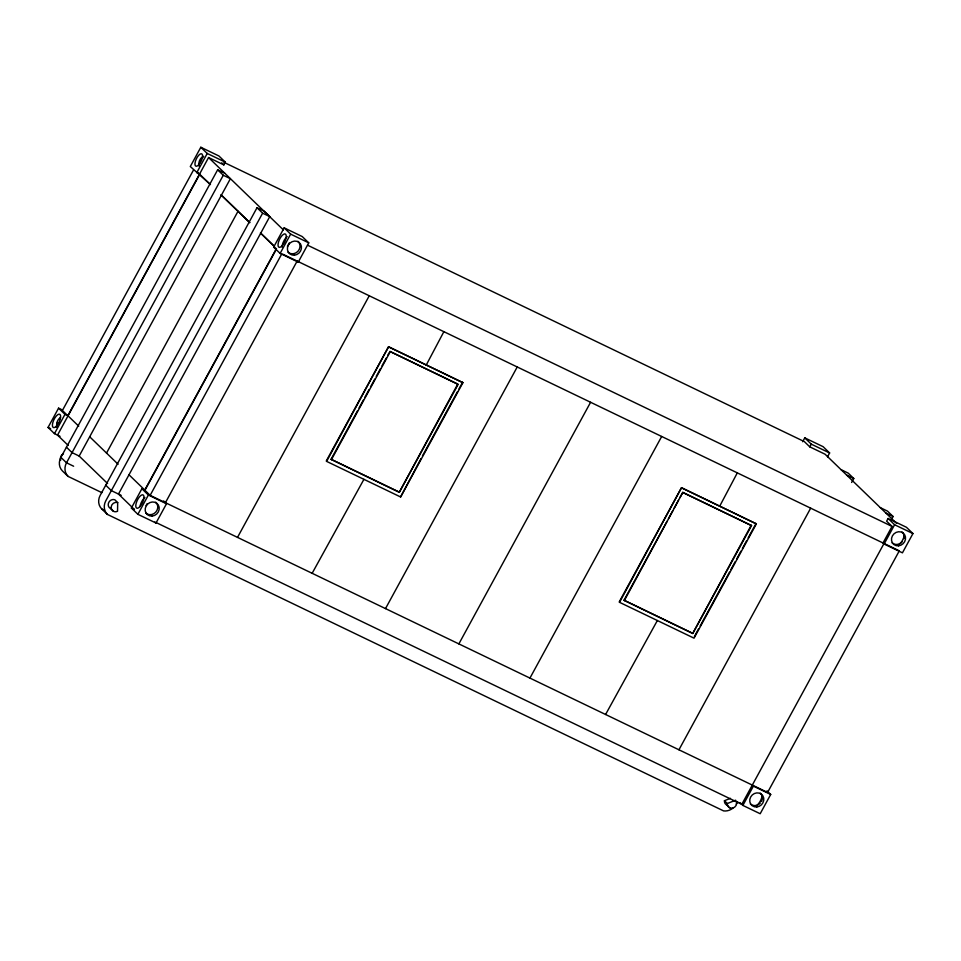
<?xml version="1.0" encoding="UTF-8"?>
<svg xmlns="http://www.w3.org/2000/svg" width="961" height="961" viewBox="0 0 961 961"><rect width="100%" height="100%" fill="white"/><g stroke="black" fill="none" stroke-linecap="round" stroke-linejoin="round"><path stroke-width="1.44" d="M117.686 502.555L117.542 511.24A4.913 4.481 -46 0 1 113.951 511.504L112.893 510.964A4.913 4.481 -46 0 1 117.686 502.555L114.803 499.768A4.913 4.481 -46 0 0 109.254 501.654L108.629 502.759A4.913 4.481 -46 0 0 110.01 508.177L111.056 508.705M904.385 535.037L904.001 536.706A7.376 2.883 -64.3 0 1 900.493 543.133L899.424 544.13M60.026 436.318L54.465 433.639L48.05 427.429L58.561 408.161L62.441 410.023M193.413 170.181L62.393 410.491L67.811 415.729L208.573 157.544L223.853 164.896L225.342 162.181L218.916 155.97L200.813 147.261L190.302 166.529L210.459 184.548M54.465 433.639L64.976 414.359L58.561 408.161M196.717 172.74L207.228 153.46L200.813 147.261M199.768 174.205L57.528 435.105L68.219 445.448M101.866 492.657L68.087 476.404L62.465 470.974A12.217 11.148 -46 0 1 60.891 457.364L217.654 169.821L224.79 173.256M217.654 169.821L223.276 175.25L66.501 462.794A12.217 11.148 -46 0 0 68.087 476.404M107.596 483.539L79.174 456.055L230.4 178.686L223.276 175.25M106.527 453.063L238.004 211.3M275.975 249.908L144.955 490.23L141.892 488.753L131.381 508.033L134.444 509.498L118.479 494.062L269.753 216.609L264.143 211.18L257.007 207.744L100.184 495.371A12.217 11.148 -46 0 0 101.77 508.982L107.38 514.411L723.585 810.904A12.217 11.148 -46 0 0 732.979 808.105M257.007 207.744L262.617 213.174L105.806 500.801A12.217 11.148 -46 0 0 107.38 514.411M273.633 247.133L284.144 227.853L302.259 236.574L308.745 242.857L298.246 262.125L280.131 253.416L273.633 247.133L275.519 248.034M276.468 248.491L144.727 490.122L150.144 495.347L767.587 792.441L899.316 550.821L297.153 261.08L165.424 502.699M163.61 500.957L166.505 503.756L155.994 523.024L137.879 514.315L148.39 495.035L141.892 488.753M280.131 253.416L290.642 234.136L284.144 227.853M150.144 495.347L281.873 253.728M237.511 537.391L369.252 295.772M326.247 461.04L388.58 346.717L462.926 382.67L400.605 496.981L326.608 461.388L388.58 346.717M399.295 492.308L457.76 384.064L389.878 351.402L458.121 384.412L399.295 492.308L331.052 459.298L357.6 410.611M359.03 407.981L363.342 400.088M364.772 397.458L369.072 389.553M370.514 386.923L374.814 379.03M376.244 376.4L380.556 368.507M381.985 365.877L386.298 357.985M387.727 355.354L389.157 352.723M331.413 459.646L390.238 351.75M312.145 573.297L363.919 479.335M443.874 331.677L426.252 365.024M421.014 458.529L400.605 496.981M422.444 455.898L457.556 391.523M458.986 388.893L462.565 382.322M385.505 608.601L517.234 366.97M458.865 643.894L590.595 402.275M529.943 678.094L661.685 436.474M619.184 601.982L681.517 487.671L756.367 523.865L694.046 638.176L619.545 602.331L681.517 487.671M679.944 497.618L682.815 492.344L751.562 525.607L692.737 633.491L623.989 600.241L667.03 521.294M668.472 518.664L672.772 510.771M674.202 508.141L678.514 500.249M624.35 600.589L682.815 492.344M605.586 714.491L657.36 620.53M737.315 472.872L719.693 506.207M692.737 633.491L751.202 525.259M694.395 636.518L698.695 628.626M700.125 626.007L729.507 572.131M730.937 569.501L735.237 561.62M736.667 558.99L740.967 551.109M742.397 548.479L746.697 540.599M748.126 537.968L756.007 523.517M802.675 441.724L804.777 437.868L823.121 446.685L829.619 452.967L827.517 456.823M896.589 523.385L825.079 454.217L809.799 446.865L811.276 444.15L804.777 437.868M678.947 749.784L810.676 508.165M851.638 482.458L853.788 478.518L848.167 473.088L841.043 469.653M888.12 518.46L886.631 521.186L892.048 526.412L883.015 542.977L884.108 544.022L902.439 552.839L912.95 533.571L906.451 527.289L888.12 518.46L894.607 524.742L912.95 533.571M736.258 804.153L737.652 801.618M891.652 519.156L893.081 516.525L887.471 511.096L880.336 507.66M884.036 543.458L741.796 804.357L156.211 522.604M884.108 544.022L894.607 524.742M766.986 790.879L770.698 794.471L760.187 813.739L742.877 805.414L753.388 786.134L752.307 785.089M727.501 805.27L726.42 804.801A4.913 4.481 -46 0 1 724.45 800.717L730.444 798.327M724.45 800.717L727.345 803.516L735.633 800.189M207.228 153.46L225.342 162.181M811.276 444.15L829.619 452.967M223.937 162.349L804.381 441.628L809.799 446.865M846.653 475.082L853.788 478.518M262.617 213.174L269.753 216.609M885.958 513.09L893.081 516.525M290.642 234.136L308.745 242.857M307.532 245.175L892.048 526.412M283.147 254.341L295.88 260.467M388.941 347.065L462.926 382.67M681.878 488.02L756.367 523.865M683.175 492.705L751.562 525.607M331.052 459.298L398.935 491.948M623.989 600.241L692.376 633.143M64.976 414.359L68.027 415.837L78.73 426.179M48.05 427.429L50.633 428.678M79.174 456.055L72.051 452.619L66.429 447.189M148.39 495.035L166.505 503.756M753.388 786.134L770.698 794.471M73.637 466.229L66.501 462.794L60.891 457.364M121.182 495.359L111.344 490.627L105.734 485.197M101.77 508.982L104.473 510.279M221.715 162.829L223.853 164.896M208.573 157.544L283.363 229.883M297.153 261.08L298.246 262.125M221.426 195.155L249.728 222.52M260.731 233.163L274.558 246.545M197.738 172.355L210.231 184.44M220.91 194.771L249.752 222.664M260.443 232.994L274.329 246.424M739.982 802.615L742.877 805.414M726.816 804.982L729.699 807.769M89.685 436.774L118.107 464.271M128.99 474.782L144.955 490.23M154.913 521.979L155.994 523.024M131.381 508.033L137.879 514.315M110.611 508.489L113.506 511.276M57.011 426.011L56.759 424.209A7.376 6.727 -46 0 1 60.267 417.795L60.459 417.831A7.376 2.883 -64.3 0 0 59.402 419.176M140.006 506.555A7.376 2.883 -64.3 0 0 143.393 495.107A7.376 2.883 -64.3 0 0 136.258 502.927A7.376 2.883 -64.3 0 0 140.006 506.555A7.376 2.883 -64.3 0 1 144.907 497.474M146.961 503.852A7.376 2.883 -64.3 0 1 146.132 505.582M155.718 502.195A7.376 6.727 -46 0 1 155.742 512.141A7.376 6.727 -46 0 1 145.784 513.078M297.958 241.295A7.376 6.727 -46 0 1 297.994 251.241A7.376 6.727 -46 0 1 288.024 252.178M289.213 242.953A7.376 2.883 -64.3 0 1 287.399 246.28M282.09 247.109A7.376 2.883 -64.3 0 1 287.159 236.574M199.023 166.145A6.835 2.679 -64.3 0 1 200.825 160.019M201.738 158.541A6.835 2.679 -64.3 0 1 203.708 156.367M199.107 164.451A7.376 6.727 -46 0 1 199.456 160.787L200.32 159.094A7.376 6.727 -46 0 1 203.131 156.511M56.471 427.381A7.376 2.883 -64.3 0 1 56.579 425.927L56.963 424.257A7.376 2.883 -64.3 0 1 57.588 422.504M760.307 793.101A7.376 6.727 -46 0 1 761.46 801.486M760.343 803.048A7.376 6.727 -46 0 1 750.385 803.985M762.133 795.936A7.376 2.883 -64.3 0 1 757.184 805.03M902.055 531.95A7.376 6.727 -46 0 1 903.881 534.929L904.133 536.731A7.376 6.727 -46 0 1 903.893 538.568M902.079 541.896A7.376 6.727 -46 0 1 900.625 543.157L898.931 544.022A7.376 6.727 -46 0 1 892.12 542.845M736.282 801.174A4.913 4.481 -46 0 1 730.384 808.069L729.303 807.6A4.913 4.481 -46 0 1 727.345 803.516M60.747 460.091A4.913 4.481 -46 0 1 63.45 453.784M898.547 545.824A7.376 6.727 -46 0 0 904.613 534.7A7.376 6.727 -46 0 0 892.409 535.854A7.376 6.727 -46 0 0 898.547 545.824M282.258 245.656A7.376 2.883 -64.3 0 0 285.633 234.208A7.376 2.883 -64.3 0 0 278.51 242.028A7.376 2.883 -64.3 0 0 282.258 245.656M198.879 164.655A6.835 2.679 -64.3 0 0 202.014 154.036A6.835 2.679 -64.3 0 0 195.395 161.292A6.835 2.679 -64.3 0 0 198.879 164.655M294.462 255.17A7.376 6.727 -46 0 0 300.529 244.034A7.376 6.727 -46 0 0 288.324 245.187A7.376 6.727 -46 0 0 294.462 255.17M56.639 425.927A7.376 2.883 -64.3 0 0 60.014 414.467A7.376 2.883 -64.3 0 0 52.891 422.299A7.376 2.883 -64.3 0 0 56.639 425.927M152.21 516.069A7.376 6.727 -46 0 0 158.277 504.933A7.376 6.727 -46 0 0 146.084 506.087A7.376 6.727 -46 0 0 152.21 516.069M756.812 806.976A7.376 6.727 -46 0 0 762.878 795.84A7.376 6.727 -46 0 0 750.673 796.993A7.376 6.727 -46 0 0 756.812 806.976"/></g></svg>
